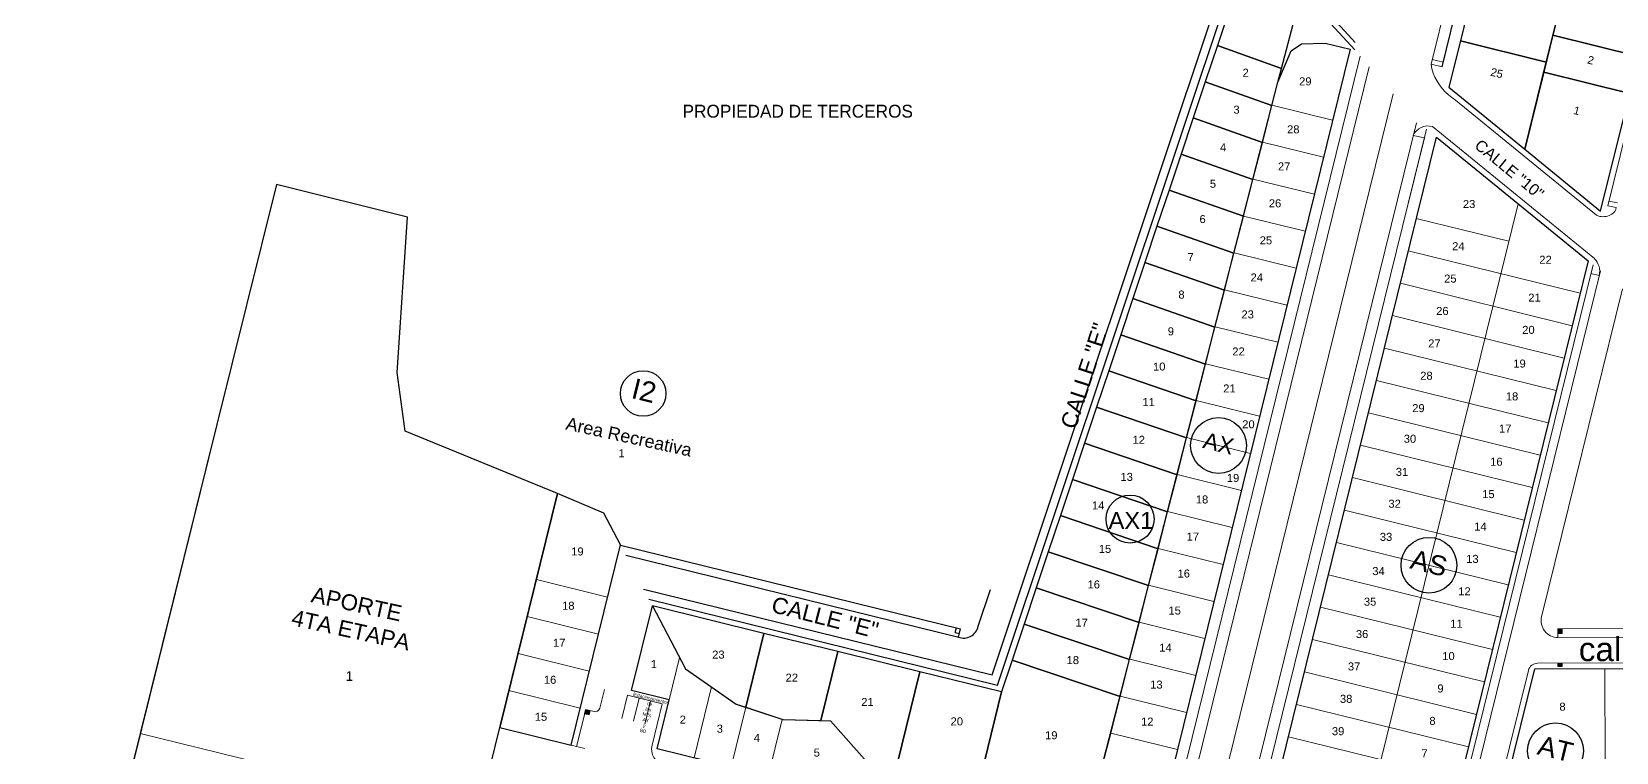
# Model space of a CAD drawing. Header units: millimetres. Extents: x 547073 to 557369, y 9424164 to 9429566.
# Drawn here: x 548403.7 to 548736.3, y 9427398 to 9427549.2 of the extents above; entities that cross this region are included whole.
import ezdxf

# ---------------------------------------------------------------- set-up
doc = ezdxf.new("R2010")
doc.units = ezdxf.units.MM
for name, color, linetype, lineweight in [('00 Estacionamientos', 251, 'Continuous', 15), ('00 Lotes', 7, 'Continuous', 15), ('00 Manzana', 170, 'Continuous', 25), ('00 Veredas', 253, 'Continuous', 15)]:
    doc.layers.add(name, color=color, linetype=linetype, lineweight=lineweight)
doc.layers.add('TEXTO', color=5, linetype='Continuous')
doc.layers.add('TEXTO-CATASTRO', color=12, linetype='Continuous')
doc.styles.add('KBYOZ', font='micross.ttf')
pattern_1 = [(180, (-6120.45241, 7539.05218), (0, -0.125), [])]

msp = doc.modelspace()

# ---------------------------------------------------------------- hatches: boundary and pattern name
h = msp.add_hatch()
h.set_pattern_fill('ANSI31', color=256, angle=135, style=0)
h.set_pattern_definition(pattern_1)
h.paths.add_polyline_path([(548724.934, 9427423.859), (548724.034, 9427423.857), (548724.037, 9427422.857), (548724.937, 9427422.859)])
h = msp.add_hatch()
h.set_pattern_fill('ANSI31', color=256, angle=135, style=0)
h.set_pattern_definition(pattern_1)
h.paths.add_polyline_path([(548724.953, 9427416.659), (548724.053, 9427416.657), (548724.055, 9427415.99), (548724.955, 9427415.992)])
h = msp.add_hatch()
h.set_pattern_fill('ANSI31', color=256, scale=0.85, angle=211, style=0)
h.set_pattern_definition([(256, (-6120.45241, 7539.05218), (0.1030939209168, -0.0257042014075), [])])
h.paths.add_polyline_path([(548520.955, 9427406.691), (548519.984, 9427406.93), (548519.769, 9427406.056), (548520.74, 9427405.817)])

# ---------------------------------------------------------------- linework, layer by layer
for p, q in [((548699.75, 9427541.768), (548723.962, 9427639.933)), ((548681.434, 9427545.337), (548670.26, 9427557.429)), ((548597.542, 9427423.107), (548597.781, 9427424.078)), ((548598.225, 9427422.115), (548598.655, 9427423.862)), ((548597.542, 9427423.107), (548598.416, 9427422.891))]:
    msp.add_line(p, q)
for points in [[(548532.142, 9427432.221), (548605.289, 9427414.194), (548654.458, 9427561.572)], [(548533.249, 9427430.111), (548606.421, 9427412.065), (548656.165, 9427561.002)], [(548658.235, 9427562.955), (548670.918, 9427558.505), (548681.508, 9427546.909)], [(548703.569, 9427547.224), (548721.599, 9427542.776)], [(548527.324, 9427441.442), (548598.655, 9427423.862)], [(548528.432, 9427439.315), (548598.897, 9427421.949)], [(548602.376, 9427424.388), (548604.944, 9427432.101)]]:
    msp.add_lwpolyline(points)
for points in [[(548670.26, 9427557.429), (548657.758, 9427561.815), (548652.562, 9427546.257), (548666.02, 9427541.404)], [(548723.654, 9427551.108), (548705.624, 9427555.557), (548703.569, 9427547.224), (548721.599, 9427542.776)], [(548742.939, 9427551.745), (548724.907, 9427556.194), (548722.991, 9427548.427), (548741.024, 9427543.977)], [(548721.599, 9427542.776), (548721.599, 9427542.776), (548703.569, 9427547.224), (548703.569, 9427547.224), (548701.173, 9427537.516), (548701.173, 9427537.516), (548717.089, 9427524.492)], [(548741.024, 9427543.977), (548722.991, 9427548.427), (548721.075, 9427540.66), (548739.108, 9427536.21)], [(548665.267, 9427538.558), (548666.02, 9427541.404), (548652.562, 9427546.257), (548650.027, 9427538.669), (548664.009, 9427533.661)], [(548739.109, 9427536.21), (548721.077, 9427540.659), (548717.089, 9427524.492), (548733.006, 9427511.468), (548739.109, 9427536.21), (548739.109, 9427536.21)], [(548664.009, 9427533.661), (548650.027, 9427538.669), (548647.493, 9427531.081), (548662.019, 9427525.912)], [(548662.019, 9427525.912), (548647.493, 9427531.081), (548644.959, 9427523.493), (548660.028, 9427518.164)], [(548660.028, 9427518.164), (548644.959, 9427523.493), (548642.425, 9427515.905), (548658.037, 9427510.415)], [(548514.071, 9427452.227), (548482.078, 9427465.355), (548480.437, 9427477.632), (548482.563, 9427510.264), (548455.053, 9427517.084), (548442.565, 9427466.71), (548423.242, 9427388.769), (548403.702, 9427309.952), (548474.659, 9427292.453)], [(548658.037, 9427510.415), (548642.425, 9427515.905), (548639.89, 9427508.317), (548656.047, 9427502.667)], [(548656.047, 9427502.667), (548639.89, 9427508.317), (548637.356, 9427500.729), (548654.056, 9427494.919)], [(548654.056, 9427494.919), (548637.356, 9427500.729), (548634.822, 9427493.141), (548652.066, 9427487.17)], [(548652.066, 9427487.17), (548634.822, 9427493.141), (548632.288, 9427485.553), (548650.075, 9427479.422)], [(548650.075, 9427479.422), (548632.288, 9427485.553), (548629.753, 9427477.965), (548648.085, 9427471.673)], [(548648.085, 9427471.673), (548629.753, 9427477.965), (548627.219, 9427470.377), (548646.094, 9427463.925)], [(548646.094, 9427463.925), (548627.219, 9427470.377), (548624.685, 9427462.789), (548644.104, 9427456.177)], [(548644.104, 9427456.177), (548624.685, 9427462.789), (548622.151, 9427455.201), (548642.113, 9427448.428)], [(548642.113, 9427448.428), (548622.151, 9427455.201), (548619.616, 9427447.613), (548640.123, 9427440.68)], [(548640.123, 9427440.68), (548619.616, 9427447.613), (548617.082, 9427440.025), (548638.132, 9427432.931)], [(548638.132, 9427432.931), (548617.082, 9427440.025), (548614.548, 9427432.437), (548636.142, 9427425.183)], [(548636.142, 9427425.183), (548614.548, 9427432.437), (548612.014, 9427424.849), (548634.151, 9427417.435)], [(548557.405, 9427422.917), (548533.994, 9427428.691), (548540.944, 9427415.442), (548551.565, 9427408.074), (548553.579, 9427407.402)], [(548634.151, 9427417.435), (548612.014, 9427424.849), (548609.479, 9427417.261), (548632.161, 9427409.686)], [(548572.94, 9427419.086), (548557.405, 9427422.917), (548553.579, 9427407.402), (548561.369, 9427404.805), (548569.372, 9427404.621)], [(548590.116, 9427414.85), (548572.94, 9427419.086), (548569.372, 9427404.621), (548571.371, 9427404.575), (548579.551, 9427395.307), (548585.34, 9427395.486)], [(548630.186, 9427401.999), (548632.161, 9427409.686), (548609.479, 9427417.261), (548607.262, 9427410.622), (548603.669, 9427396.054), (548604.082, 9427396.066), (548608.503, 9427395.456), (548612.254, 9427394.527), (548614.382, 9427392.867), (548615.314, 9427391.627), (548615.693, 9427389.472), (548616.138, 9427382.98), (548620.517, 9427382.459), (548623.436, 9427383.619), (548625.845, 9427385.884), (548627.303, 9427390.778), (548628.195, 9427394.25)], [(548607.262, 9427410.622), (548590.116, 9427414.85), (548585.34, 9427395.486), (548599.897, 9427395.937), (548603.669, 9427396.054)]]:
    msp.add_lwpolyline(points, close=True)
at = {"color": 251, "lineweight": 0}
msp.add_lwpolyline([(548736.541, 9427513.22), (548734.774, 9427513.576)], dxfattribs=at)
msp.add_arc((548599.308, 9427425.063), 3.141, 249.81806, 347.59249)
at = {"layer": '00 Estacionamientos'}
for p, q in [((548684.462, 9427541.799), (548642.744, 9427372.639)), ((548694.33, 9427530.026), (548654.457, 9427368.347)), ((548695.726, 9427347.957), (548732.968, 9427498.97)), ((548724.039, 9427422.057), (548764.354, 9427422.162)), ((548527.557, 9427405.062), (548528.754, 9427409.917)), ((548529.984, 9427404.464), (548531.182, 9427409.318)), ((548532.412, 9427403.865), (548533.609, 9427408.72))]:
    msp.add_line(p, q, dxfattribs=at)
at = {"layer": '00 Lotes'}
for p, q in [((548676.754, 9427530.59), (548664.022, 9427533.73)), ((548674.838, 9427522.823), (548662.032, 9427525.981)), ((548672.923, 9427515.055), (548660.041, 9427518.232)), ((548671.007, 9427507.288), (548658.05, 9427510.484)), ((548715.688, 9427513.055), (548677.08, 9427356.504)), ((548694.326, 9427509.962), (548713.744, 9427505.173)), ((548669.092, 9427499.521), (548656.06, 9427502.735)), ((548692.65, 9427503.166), (548728.719, 9427494.27)), ((548667.176, 9427491.754), (548654.069, 9427494.986)), ((548690.974, 9427496.369), (548727.043, 9427487.474)), ((548665.261, 9427483.986), (548652.079, 9427487.237)), ((548689.298, 9427489.573), (548725.367, 9427480.678)), ((548687.622, 9427482.777), (548723.691, 9427473.881)), ((548663.345, 9427476.219), (548650.088, 9427479.488)), ((548685.946, 9427475.98), (548722.015, 9427467.085)), ((548661.43, 9427468.452), (548648.097, 9427471.74)), ((548684.269, 9427469.184), (548720.339, 9427460.289)), ((548659.514, 9427460.684), (548646.107, 9427463.991)), ((548682.593, 9427462.388), (548718.663, 9427453.492)), ((548657.599, 9427452.917), (548644.116, 9427456.242)), ((548680.917, 9427455.591), (548716.986, 9427446.696)), ((548655.683, 9427445.15), (548642.125, 9427448.493)), ((548679.241, 9427448.795), (548715.31, 9427439.899)), ((548653.767, 9427437.383), (548640.135, 9427440.745)), ((548677.565, 9427441.998), (548713.634, 9427433.103)), ((548524.571, 9427430.518), (548509.63, 9427434.204)), ((548675.889, 9427435.202), (548711.958, 9427426.307)), ((548651.852, 9427429.615), (548638.144, 9427432.996)), ((548674.213, 9427428.406), (548710.282, 9427419.51)), ((548522.655, 9427422.751), (548507.714, 9427426.436)), ((548649.936, 9427421.848), (548636.154, 9427425.247)), ((548672.537, 9427421.609), (548708.606, 9427412.714)), ((548520.735, 9427414.985), (548505.798, 9427418.669)), ((548537.489, 9427408.999), (548539.674, 9427417.858)), ((548648.021, 9427414.081), (548634.163, 9427417.498)), ((548670.861, 9427414.813), (548706.93, 9427405.918)), ((548733.95, 9427395.475), (548733.898, 9427415.482)), ((548518.819, 9427407.218), (548503.882, 9427410.902)), ((548542.718, 9427396.792), (548546.386, 9427411.666)), ((548550.485, 9427394.876), (548553.575, 9427407.404)), ((548646.105, 9427406.313), (548632.172, 9427409.75)), ((548669.184, 9427408.017), (548705.254, 9427399.121)), ((548558.252, 9427392.961), (548561.188, 9427404.865)), ((548516.908, 9427399.449), (548501.966, 9427403.135)), ((548644.19, 9427398.546), (548630.182, 9427402.001)), ((548667.508, 9427401.22), (548703.578, 9427392.325))]:
    msp.add_line(p, q, dxfattribs=at)
at = {"layer": '00 Lotes', "color": 251, "lineweight": 0}
for points in [[(548693.665, 9427527.358), (548696.012, 9427526.851)], [(548697.739, 9427529.247), (548731.736, 9427501.536)], [(548732.726, 9427498.016), (548730.978, 9427498.447)]]:
    msp.add_lwpolyline(points, dxfattribs=at)
at = {"layer": '00 Lotes'}
for points in [[(548514.075, 9427452.226), (548482.082, 9427465.356), (548480.441, 9427477.633), (548482.567, 9427510.265), (548455.057, 9427517.085), (548442.569, 9427466.711), (548426.503, 9427401.907), (548497.364, 9427384.484)], [(548524.573, 9427430.518), (548527.278, 9427441.485), (548523.772, 9427448.167), (548514.075, 9427452.226), (548509.63, 9427434.204)], [(548509.63, 9427434.204), (548507.714, 9427426.436), (548522.657, 9427422.75), (548524.573, 9427430.518)], [(548539.675, 9427417.863), (548533.988, 9427428.702), (548529.616, 9427410.945), (548537.489, 9427408.999)], [(548522.657, 9427422.751), (548520.741, 9427414.983), (548505.798, 9427418.669), (548507.714, 9427426.436)], [(548520.741, 9427414.983), (548518.825, 9427407.216), (548503.882, 9427410.902), (548505.798, 9427418.669)], [(548518.825, 9427407.216), (548516.909, 9427399.449), (548501.966, 9427403.135), (548503.882, 9427410.902)], [(548518.825, 9427407.216), (548516.909, 9427399.449), (548501.966, 9427403.135), (548503.882, 9427410.902)], [(548497.364, 9427384.484), (548426.503, 9427401.907), (548421.325, 9427381.023), (548492.199, 9427363.542)]]:
    msp.add_lwpolyline(points, close=True, dxfattribs=at)
at = {"layer": '00 Lotes', "color": 251, "lineweight": 0}
for centre, radius, start, end in [((548696.795, 9427525.947), 3.433, 74.03782, 155.73328), ((548729.006, 9427498.869), 3.816, 347.07779, 44.2155)]:
    msp.add_arc(centre, radius, start, end, dxfattribs=at)
at = {"layer": '00 Manzana'}
for points in [[(548627.299, 9427390.78), (548665.263, 9427538.56), (548668.041, 9427545.147), (548670.21, 9427546.617), (548675.191, 9427546.767), (548680.434, 9427545.513), (548637.964, 9427373.302), (548534.951, 9427398.707)], [(548730.395, 9427501.067), (548692.658, 9427348.047), (548658.913, 9427366.366), (548698.537, 9427527.036), (548730.395, 9427501.067)], [(548501.966, 9427403.135), (548516.909, 9427399.449), (548527.278, 9427441.485), (548523.772, 9427448.167), (548514.075, 9427452.226), (548501.966, 9427403.135)], [(548534.951, 9427398.707), (548537.489, 9427408.999), (548529.616, 9427410.945), (548533.994, 9427428.691), (548540.94, 9427415.444), (548551.561, 9427408.075), (548561.365, 9427404.806), (548571.367, 9427404.576), (548579.547, 9427395.308)], [(548771.929, 9427411.319), (548771.929, 9427411.319), (548772.246, 9427405.098), (548770.595, 9427395.578), (548731.132, 9427395.475), (548716.003, 9427335.374), (548701.378, 9427343.313), (548719.167, 9427415.444), (548754.826, 9427415.537), (548771.929, 9427411.319)]]:
    msp.add_lwpolyline(points, dxfattribs=at)
at = {"layer": '00 Veredas', "color": 251, "lineweight": 0}
for p, q in [((548697.426, 9427542.341), (548721.633, 9427640.507)), ((548697.426, 9427542.341), (548699.75, 9427541.768)), ((548732.154, 9427510.649), (548702.573, 9427534.819)), ((548738.379, 9427528.235), (548734.523, 9427512.607)), ((548734.523, 9427512.607), (548736.302, 9427512.252)), ((548731.739, 9427501.533), (548731.739, 9427501.532)), ((548731.744, 9427501.515), (548731.744, 9427501.515)), ((548733.283, 9427500.274), (548733.283, 9427500.274))]:
    msp.add_line(p, q, dxfattribs=at)
at = {"layer": '00 Veredas'}
for p, q in [((548682.534, 9427544.002), (548640.414, 9427373.213)), ((548689.445, 9427536.11), (548649.044, 9427372.292)), ((548696.479, 9427528.714), (548656.787, 9427367.772)), ((548731.425, 9427500.228), (548693.978, 9427348.388)), ((548720.632, 9427426.395), (548737.599, 9427495.195)), ((548724.034, 9427423.857), (548764.349, 9427423.962)), ((548724.039, 9427422.057), (548724.034, 9427423.857)), ((548724.937, 9427422.859), (548724.934, 9427423.859)), ((548724.037, 9427422.857), (548724.937, 9427422.859)), ((548700.193, 9427343.519), (548717.852, 9427415.124)), ((548719.789, 9427416.646), (548754.903, 9427416.737)), ((548724.053, 9427416.657), (548724.055, 9427415.99)), ((548724.055, 9427415.99), (548724.955, 9427415.992)), ((548724.953, 9427416.659), (548724.955, 9427415.992)), ((548523.9, 9427411.114), (548522.942, 9427407.231)), ((548528.754, 9427409.917), (548536.036, 9427408.121)), ((548533.905, 9427399.48), (548536.036, 9427408.121)), ((548519.984, 9427406.93), (548518.069, 9427399.163)), ((548519.769, 9427406.056), (548520.74, 9427405.817)), ((548519.984, 9427406.93), (548521.732, 9427406.499)), ((548520.955, 9427406.691), (548520.74, 9427405.817)), ((548516.909, 9427399.449), (548519.816, 9427398.732))]:
    msp.add_line(p, q, dxfattribs=at)
at = {"layer": '00 Veredas', "color": 251, "lineweight": 0}
for points in [[(548697.667, 9427543.311), (548699.997, 9427542.737)], [(548696.012, 9427526.851), (548691.992, 9427510.552)], [(548731.736, 9427501.536), (548731.736, 9427501.535)], [(548731.736, 9427501.535), (548731.741, 9427501.53)]]:
    msp.add_lwpolyline(points, dxfattribs=at)
for centre, radius, start, end in [((548705.544, 9427543.319), 8.177, 186.87324, 200.39324), ((548708.276, 9427544.335), 11.091, 200.39324, 239.06557), ((548733.205, 9427512.417), 2.057, 239.2678, 259.34114), ((548733.491, 9427513.936), 3.602, 259.34114, 301.47595), ((548734.328, 9427512.569), 2, 301.47595, 350.87046)]:
    msp.add_arc(centre, radius, start, end, dxfattribs=at)
at = {"layer": '00 Veredas'}
for centre, radius, start, end in [((548724.03, 9427425.557), 3.5, 166.14628, 270.14943), ((548719.794, 9427414.646), 2, 90.14943, 166.14628), ((548521.971, 9427407.47), 1, 256.14628, 346.14628), ((548537.303, 9427398.642), 3.5, 166.14628, 256.14628)]:
    msp.add_arc(centre, radius, start, end, dxfattribs=at)
at = {"layer": 'TEXTO-CATASTRO'}
for centre, radius in [((548532.049, 9427473.242), 4.784), ((548652.809, 9427462.336), 5.85), ((548652.809, 9427462.336), 5.85), ((548634.243, 9427446.898), 5.036), ((548696.982, 9427437.208), 5.85), ((548723.537, 9427398.263), 5.85)]:
    msp.add_circle(centre, radius, dxfattribs=at)

# ---------------------------------------------------------------- texts
at = {"insert": (548540.32, 9427533.822), "char_height": 2.7, "attachment_point": 1}
msp.add_mtext_dynamic_manual_height_columns('PROPIEDAD DE TERCEROS', width=58.78587, gutter_width=12.5, heights=[0], dxfattribs=at)
at = {"layer": 'TEXTO', "color": 7, "attachment_point": 5, "style": 'KBYOZ'}
for s, insert, char_height, width, rotation in [('CALLE "10"', (548713.855, 9427520.282), 2.38, 0.00000000014, 320.55186), ('Area Recreativa', (548529.061, 9427464.14), 2.688, 135.53905, 347.68554), ('Estacionamientos\\Pde las MZs AX y BD', (548532.869, 9427405.84), 0.7, 0.000178, 346.0052)]:
    msp.add_mtext(s, dxfattribs=dict(at, insert=insert, char_height=char_height, width=width, rotation=rotation))
at = {"layer": 'TEXTO', "color": 7, "lineweight": 9, "insert": (548471.313, 9427426.358), "char_height": 3.3546, "width": 169.15273, "attachment_point": 5, "rotation": 347.68554, "style": 'KBYOZ'}
msp.add_mtext('APORTE \\P4TA ETAPA', dxfattribs=at)
at = {"layer": 'TEXTO', "color": 7, "insert": (548741.002, 9427418.829), "char_height": 5, "width": 252.11877, "attachment_point": 5, "style": 'KBYOZ'}
msp.add_mtext('calle "p"', dxfattribs=at)
at = {"layer": 'TEXTO-CATASTRO', "attachment_point": 5, "style": 'KBYOZ'}
for s, insert, char_height, width, rotation in [('2', (548730.941, 9427543.182), 1.68, 0.000122, 346.25424), ('2', (548730.941, 9427543.182), 1.68, 0.000122, 346.25424), ('2', (548658.505, 9427540.548), 1.68, 0.000122, 0.08064), ('25', (548711.221, 9427540.467), 1.68, 0.000122, 346.25424), ('29', (548671.028, 9427538.718), 1.68, 0.000122, 0.08064), ('3', (548656.586, 9427532.782), 1.68, 0.000122, 0.08064), ('1', (548728.012, 9427532.59), 1.68, 0.000122, 346.25424), ('28', (548668.502, 9427528.664), 1.68, 0.000122, 0.08064), ('4', (548653.773, 9427524.892), 1.68, 0.000122, 0.08064), ('27', (548666.587, 9427520.897), 1.68, 0.000122, 0.08064), ('5', (548651.634, 9427517.241), 1.68, 0.000122, 0.08064), ('26', (548664.671, 9427513.129), 1.68, 0.000122, 0.08064), ('23', (548705.409, 9427512.985), 1.68, 0.000122, 0.08064), ('6', (548649.467, 9427509.825), 1.68, 0.000122, 0.08064), ('25', (548662.755, 9427505.362), 1.68, 0.000122, 0.08064), ('24', (548703.151, 9427504.142), 1.68, 0.000122, 0.08064), ('7', (548646.951, 9427501.856), 1.68, 0.000122, 0.08064), ('22', (548721.441, 9427501.303), 1.68, 0.000122, 0.08064), ('24', (548660.84, 9427497.595), 1.68, 0.000122, 0.08064), ('25', (548701.475, 9427497.345), 1.68, 0.000122, 0.08064), ('8', (548645.036, 9427493.994), 1.68, 0.000122, 0.08064), ('21', (548719.132, 9427493.351), 1.68, 0.000122, 0.08064), ('23', (548658.925, 9427489.827), 1.68, 0.000122, 0.08064), ('26', (548699.799, 9427490.549), 1.68, 0.000122, 0.08064), ('9', (548642.818, 9427486.271), 1.68, 0.000122, 0.08064), ('20', (548717.857, 9427486.579), 1.68, 0.000122, 0.08064), ('27', (548698.123, 9427483.753), 1.68, 0.000122, 0.08064), ('22', (548657.009, 9427482.06), 1.68, 0.000122, 0.08064), ('19', (548715.991, 9427479.513), 1.68, 0.000122, 0.08064), ('10', (548640.367, 9427478.886), 1.68, 0.000122, 0.08064), ('28', (548696.447, 9427476.956), 1.68, 0.000122, 0.08064), ('I2', (548532.248, 9427473.844), 4.2768, 0.000198, 346.25424), ('21', (548655.093, 9427474.293), 1.68, 0.000122, 0.08064), ('11', (548638.132, 9427471.44), 1.68, 0.000122, 0.08064), ('29', (548694.771, 9427470.16), 1.68, 0.000122, 0.08064), ('18', (548714.42, 9427472.622), 1.68, 0.000122, 0.08064), ('20', (548659.085, 9427466.767), 1.68, 0.000122, 0.08064), ('12', (548636.065, 9427463.522), 1.68, 0.000122, 0.08064), ('AX', (548652.813, 9427462.774), 3.4214, 0.000158, 346.25424), ('30', (548692.995, 9427463.736), 1.68, 0.000122, 0.08064), ('17', (548712.99, 9427465.895), 1.68, 0.000122, 0.08064), ('1', (548527.507, 9427460.72), 1.68, 0.000122, 0.08064), ('31', (548691.321, 9427456.788), 1.68, 0.000122, 0.08064), ('16', (548711.129, 9427458.916), 1.68, 0.000122, 0.08064), ('13', (548633.535, 9427455.735), 1.68, 0.000122, 0.08064), ('19', (548655.847, 9427455.503), 1.68, 0.000122, 0.08064), ('14', (548627.559, 9427449.757), 1.68, 0.000122, 0.08064), ('18', (548649.347, 9427450.991), 1.68, 0.000122, 0.08064), ('32', (548689.776, 9427450.098), 1.68, 0.000122, 0.08064), ('15', (548709.453, 9427452.119), 1.68, 0.000122, 0.08064), ('{\\fArial|b0|i0|c0|p34;AX1}', (548634.425, 9427446.603), 3.564, 0.000165, 0.08064), ('17', (548647.431, 9427443.224), 1.68, 0.000122, 0.08064), ('33', (548687.974, 9427443.15), 1.68, 0.000122, 0.08064), ('14', (548707.777, 9427445.323), 1.68, 0.000122, 0.08064), ('19', (548518.249, 9427440.084), 1.68, 0.000122, 0.08064), ('15', (548628.982, 9427440.63), 1.68, 0.000122, 0.08064), ('AS', (548696.985, 9427437.646), 4.1057, 0.00019, 346.25424), ('13', (548706.101, 9427438.527), 1.68, 0.000122, 0.08064), ('16', (548626.625, 9427433.164), 1.68, 0.000122, 0.08064), ('16', (548645.516, 9427435.457), 1.68, 0.000122, 0.08064), ('34', (548686.396, 9427435.973), 1.68, 0.000122, 0.08064), ('12', (548704.425, 9427431.73), 1.68, 0.000122, 0.08064), ('18', (548516.339, 9427428.698), 1.68, 0.000122, 0.08064), ('15', (548643.6, 9427427.689), 1.68, 0.000122, 0.08064), ('35', (548684.622, 9427429.557), 1.68, 0.000122, 0.08064), ('17', (548624.079, 9427425.153), 1.68, 0.000122, 0.08064), ('11', (548702.749, 9427424.934), 1.68, 0.000122, 0.08064), ('17', (548514.423, 9427420.931), 1.68, 0.000122, 0.08064), ('14', (548641.684, 9427419.922), 1.68, 0.000122, 0.08064), ('36', (548682.946, 9427422.761), 1.68, 0.000122, 0.08064), ('23', (548547.836, 9427418.449), 1.68, 0.000122, 0.08064), ('18', (548622.228, 9427417.29), 1.68, 0.000122, 0.08064), ('10', (548701.072, 9427418.138), 1.68, 0.000122, 0.08064), ('1', (548470.385, 9427413.954), 2.016, 0.000147, 0.08064), ('16', (548512.512, 9427413.162), 1.68, 0.000122, 0.08064), ('22', (548563.243, 9427413.616), 1.68, 0.000122, 0.08064), ('37', (548681.27, 9427415.965), 1.68, 0.000122, 0.08064), ('13', (548639.769, 9427412.155), 1.68, 0.000122, 0.08064), ('9', (548699.396, 9427411.341), 1.68, 0.000122, 0.08064), ('21', (548579.128, 9427408.515), 1.68, 0.000122, 0.08064), ('38', (548679.594, 9427409.168), 1.68, 0.000122, 0.08064), ('8', (548725.008, 9427407.524), 1.68, 0.000122, 0.08064), ('15', (548510.596, 9427405.395), 1.68, 0.000122, 0.08064), ('2', (548540.368, 9427404.817), 1.68, 0.000122, 0.08064), ('20', (548597.877, 9427404.433), 1.68, 0.000122, 0.08064), ('12', (548637.853, 9427404.387), 1.68, 0.000122, 0.08064), ('8', (548697.72, 9427404.545), 1.68, 0.000122, 0.08064), ('3', (548548.135, 9427402.901), 1.68, 0.000122, 0.08064), ('4', (548555.903, 9427400.986), 1.68, 0.000122, 0.08064), ('19', (548617.708, 9427401.521), 1.68, 0.000122, 0.08064), ('39', (548677.917, 9427402.372), 1.68, 0.000122, 0.08064), ('AT', (548723.54, 9427398.701), 4.1057, 0.00019, 346.25424), ('5', (548568.486, 9427397.883), 1.68, 0.000122, 0.08064), ('7', (548696.044, 9427397.748), 1.68, 0.000122, 0.08064)]:
    msp.add_mtext(s, dxfattribs=dict(at, insert=insert, char_height=char_height, width=width, rotation=rotation))
at = {"layer": 'TEXTO-CATASTRO', "color": 7, "char_height": 3.4, "width": 0.0000000002, "attachment_point": 5, "style": 'KBYOZ'}
for insert, rotation in [((548624.716, 9427476.952), 72.13595), ((548570.24, 9427426.249), 345.77666)]:
    msp.add_mtext('CALLE "E"', dxfattribs=dict(at, insert=insert, rotation=rotation))
at = {"layer": 'TEXTO-CATASTRO', "lineweight": 0, "insert": (548534.286, 9427416.464), "char_height": 1.68, "width": 0.000122, "attachment_point": 5, "rotation": 0.08064, "style": 'KBYOZ'}
msp.add_mtext('1', dxfattribs=at)

doc.saveas('drawing.dxf')
